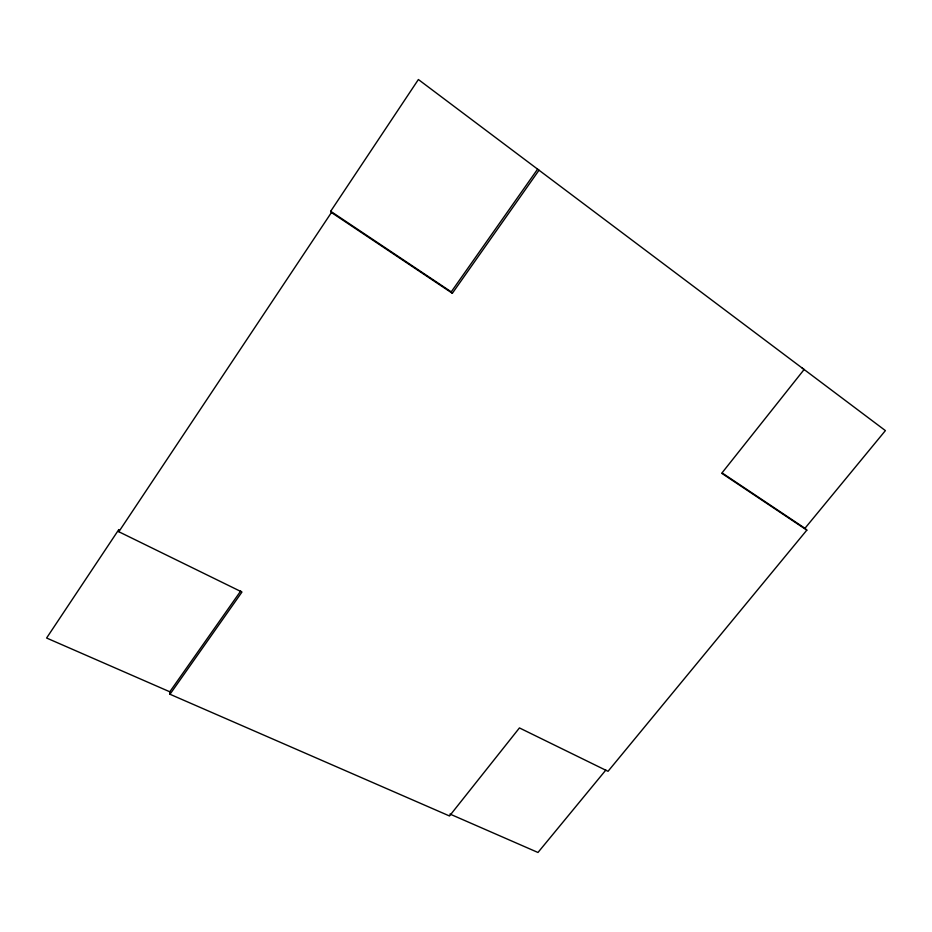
<?xml version="1.0" encoding="UTF-8"?>
<svg xmlns="http://www.w3.org/2000/svg" width="932" height="932" viewBox="0 0 932 932"><rect width="100%" height="100%" fill="white"/><g stroke="black" fill="none" stroke-linecap="round" stroke-linejoin="round"><path stroke-width="1.4" d="M539.022 170.207L452.346 293.289L331.442 212.508L330.685 211.273L418.386 79.523L885.4 430.607L804.945 528.304L722.382 473.107M804.945 528.304L806.832 530.133L608.025 771.312L519.439 727.927L449.504 815.978L169.985 694.258L241.959 592.041L118.83 531.741L331.442 212.508M169.985 694.258L169.799 691.789L240.724 591.005M452.346 293.289L451.239 291.856L537.601 169.146M605.835 770.077L537.974 852.477L449.946 814.055M169.799 691.789L46.6 638.024L118.783 529.597L118.83 531.741M330.685 211.273L451.239 291.856M806.832 530.133L721.717 473.27L804.13 369.503L802.126 368"/></g></svg>
